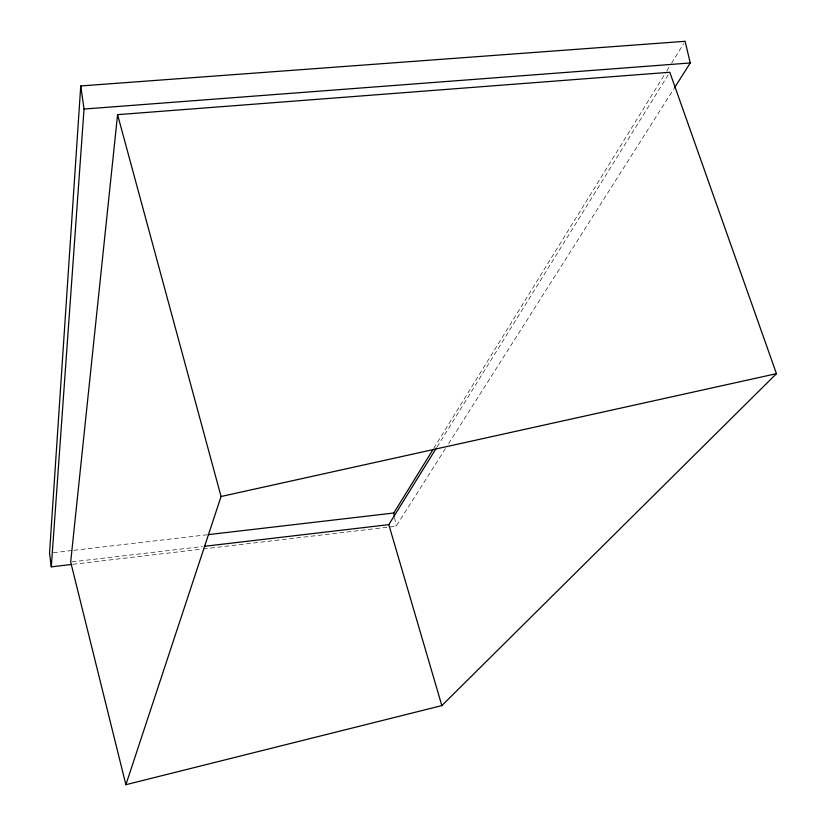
<?xml version="1.0" encoding="UTF-8"?>
<svg xmlns="http://www.w3.org/2000/svg" width="826" height="826" viewBox="0 0 826 826"><rect width="100%" height="100%" fill="white"/><g stroke="black" fill="none" stroke-linecap="round" stroke-linejoin="round"><path stroke-width="0.62" stroke-dasharray="4.13 3.1" d="M433.743 448.291L666.128 72.017M666.799 70.922L670.867 64.335M671.538 63.241L683.742 43.489M437.109 446.866L668.451 74.443M203.289 548.939L396.15 526.214L445.854 447.919M448.621 443.572L673.696 89.063M71.955 561.887L202.267 546.564M73.008 564.282L202.009 549.094M53.38 552.687L72.574 550.446M73.855 550.302L206.944 534.794M394.642 517.819L396.15 526.214"/><path stroke-width="1.24" d="M674.388 87.969L690.268 62.962L685.095 41.3L80.742 85.945L49.539 553.131L51.295 566.842L71.738 564.437M51.295 566.842L84.035 109.042L80.742 85.945M117.581 114.659L70.675 562.041L125.882 784.7L441.838 705.6L776.461 373.672L669.814 72.254L117.581 114.659L221.058 496.509L125.882 784.7M394.425 516.622L393.775 513.018L433.072 449.396M441.838 705.6L388.809 524.634L436.427 447.96M221.058 496.509L776.461 373.672M204.827 546.265L388.809 524.634M208.224 534.639L393.775 513.018M84.035 109.042L690.268 62.962"/></g></svg>
